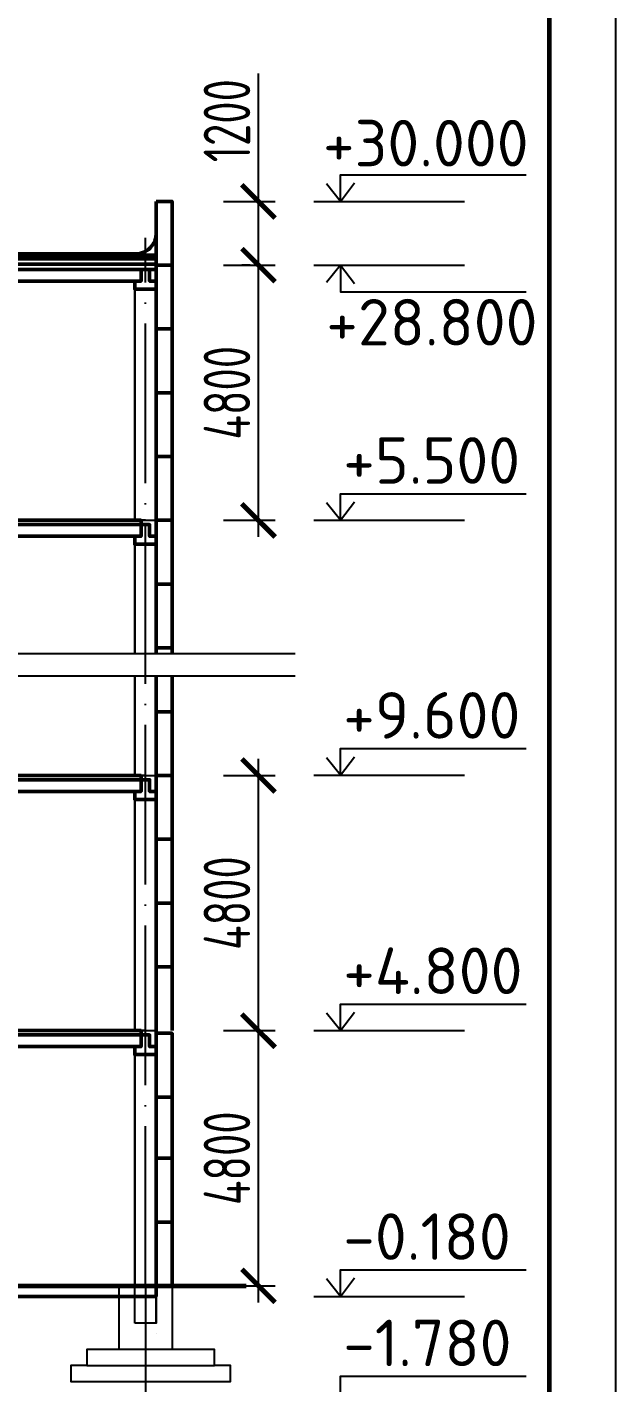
# Model space of a CAD drawing. Header units: millimetres. Extents: x -258526 to -95372, y 16759 to 83244.
# Drawn here: x -127029.3 to -126985, y 41407.9 to 41509.9 of the extents above; entities that cross this region are included whole.
import ezdxf

# ---------------------------------------------------------------- set-up
doc = ezdxf.new("R2010")
doc.units = ezdxf.units.MM
doc.header["$LTSCALE"] = 0.5
doc.linetypes.add('ACAD_ISO04W100', pattern=[30, 24, -3, 0, -3])
doc.layers.add('оси', color=7, linetype='ACAD_ISO04W100')
doc.layers.add('размеры', color=7, linetype='Continuous')
for name, color, linetype, lineweight in [('ТОЛСТЫЕ', 1, 'Continuous', 50), ('ТОНКИЕе', 7, 'Continuous', 25), ('я', 220, 'Continuous', 30), ('я1', 210, 'Continuous', 25)]:
    doc.layers.add(name, color=color, linetype=linetype, lineweight=lineweight)
doc.styles.add('Наклонный', font='isocpeur.ttf', dxfattribs={"width": 0.7, "height": 3.5})
doc.styles.add('Наклонный 5', font='isocpeur.ttf', dxfattribs={"height": 7})
doc.dimstyles.new('СТРОИТЕЛЬНЫЙ', dxfattribs={"dimtxt": 3.5, "dimasz": 2.5, "dimexe": 1.25, "dimexo": 0.625, "dimtad": 1, "dimdec": 0, "dimlfac": 500, "dimdsep": 46, "dimtxsty": 'Наклонный', "dimblk1": 'ARCHTICK', "dimblk2": 'ARCHTICK', "dimsah": 1, "dimcen": 0, "dimdle": 1.25, "dimadec": 0, "dimazin": 0, "dimtfac": 0.75, "dimtdec": 0, "dimtmove": 0, "dimatfit": 3, "dimldrblk": 'ARCHTICK', "dimfxl": 1, "dimtolj": 1, "dimtzin": 0, "dimarcsym": 0})

# ---------------------------------------------------------------- blocks, each defined once
blk = doc.blocks.new('_ArchTick')
at = {"color": 0, "linetype": 'ByBlock', "const_width": 0.15}
blk.add_lwpolyline([(-0.5, -0.5), (0.5, 0.5)], dxfattribs=at)
blk = doc.blocks.new('*D682')
at = {"layer": 'Defpoints', "color": 0, "transparency": 16777216}
for p in [(-127044.38, 41415.16), (-127020.38, 41406.11), (-127020.38, 41392.13)]:
    blk.add_point(p, dxfattribs=at)
at = {"layer": 'ТОНКИЕе', "color": 0, "lineweight": -2, "transparency": 16777216}
for p, q in [((-127044.38, 41414.54), (-127044.38, 41390.88)), ((-127020.38, 41405.49), (-127020.38, 41390.88)), ((-127045.63, 41392.13), (-127019.13, 41392.13))]:
    blk.add_line(p, q, dxfattribs=at)
at = {"layer": 'ТОНКИЕе', "color": 0, "lineweight": -2, "transparency": 16777216, "xscale": 2.5, "yscale": 2.5, "zscale": 2.5, "rotation": 180}
blk.add_blockref('_ArchTick', (-127044.38, 41392.13), dxfattribs=at)
at = {"layer": 'ТОНКИЕе', "color": 0, "lineweight": -2, "transparency": 16777216, "xscale": 2.5, "yscale": 2.5, "zscale": 2.5}
blk.add_blockref('_ArchTick', (-127020.38, 41392.13), dxfattribs=at)
at = {"layer": 'ТОНКИЕе', "color": 0, "transparency": 16777216, "insert": (-127032.38, 41394.5), "char_height": 3.5, "attachment_point": 5, "style": 'Наклонный'}
blk.add_mtext('\\A1;6000', dxfattribs=at)
blk = doc.blocks.new('*D690')
at = {"layer": 'Defpoints', "color": 0, "transparency": 16777216}
for p in [(-127015.15, 41434.36), (-127011.88, 41434.36), (-127015.15, 41415.16)]:
    blk.add_point(p, dxfattribs=at)
at = {"layer": 'размеры', "color": 0, "lineweight": -2, "transparency": 16777216}
for p, q in [((-127011.88, 41413.91), (-127011.88, 41435.61)), ((-127014.52, 41434.36), (-127010.63, 41434.36)), ((-127014.52, 41415.16), (-127010.63, 41415.16))]:
    blk.add_line(p, q, dxfattribs=at)
at = {"layer": 'размеры', "color": 0, "lineweight": -2, "transparency": 16777216, "xscale": 2.5, "yscale": 2.5, "zscale": 2.5}
for p, rotation in [((-127011.88, 41434.36), 90), ((-127011.88, 41415.16), 270)]:
    blk.add_blockref('_ArchTick', p, dxfattribs=dict(at, rotation=rotation))
at = {"layer": 'размеры', "color": 0, "transparency": 16777216, "insert": (-127014.25, 41424.76), "char_height": 3.5, "attachment_point": 5, "rotation": 90, "style": 'Наклонный'}
blk.add_mtext('\\A1;4800', dxfattribs=at)
blk = doc.blocks.new('*D688')
at = {"layer": 'Defpoints', "color": 0, "transparency": 16777216}
for p in [(-127015.15, 41453.56), (-127011.88, 41453.56), (-127015.15, 41434.36)]:
    blk.add_point(p, dxfattribs=at)
at = {"layer": 'размеры', "color": 0, "lineweight": -2, "transparency": 16777216}
for p, q in [((-127011.88, 41433.11), (-127011.88, 41454.81)), ((-127014.52, 41453.56), (-127010.63, 41453.56)), ((-127014.52, 41434.36), (-127010.63, 41434.36))]:
    blk.add_line(p, q, dxfattribs=at)
at = {"layer": 'размеры', "color": 0, "lineweight": -2, "transparency": 16777216, "xscale": 2.5, "yscale": 2.5, "zscale": 2.5}
for p, rotation in [((-127011.88, 41453.56), 90), ((-127011.88, 41434.36), 270)]:
    blk.add_blockref('_ArchTick', p, dxfattribs=dict(at, rotation=rotation))
at = {"layer": 'размеры', "color": 0, "transparency": 16777216, "insert": (-127014.25, 41443.96), "char_height": 3.5, "attachment_point": 5, "rotation": 90, "style": 'Наклонный'}
blk.add_mtext('\\A1;4800', dxfattribs=at)
blk = doc.blocks.new('*D689')
at = {"layer": 'Defpoints', "color": 0, "transparency": 16777216}
for p in [(-127015.15, 41491.96), (-127011.88, 41491.96), (-127015.15, 41472.76)]:
    blk.add_point(p, dxfattribs=at)
at = {"layer": 'размеры', "color": 0, "lineweight": -2, "transparency": 16777216}
for p, q in [((-127011.88, 41471.51), (-127011.88, 41493.21)), ((-127014.52, 41491.96), (-127010.63, 41491.96)), ((-127014.52, 41472.76), (-127010.63, 41472.76))]:
    blk.add_line(p, q, dxfattribs=at)
at = {"layer": 'размеры', "color": 0, "lineweight": -2, "transparency": 16777216, "xscale": 2.5, "yscale": 2.5, "zscale": 2.5}
for p, rotation in [((-127011.88, 41491.96), 90), ((-127011.88, 41472.76), 270)]:
    blk.add_blockref('_ArchTick', p, dxfattribs=dict(at, rotation=rotation))
at = {"layer": 'размеры', "color": 0, "transparency": 16777216, "insert": (-127014.25, 41482.36), "char_height": 3.5, "attachment_point": 5, "rotation": 90, "style": 'Наклонный'}
blk.add_mtext('\\A1;4800', dxfattribs=at)
blk = doc.blocks.new('*D691')
at = {"layer": 'Defpoints', "color": 0, "transparency": 16777216}
for p in [(-127015.15, 41496.76), (-127011.88, 41496.76), (-127011.88, 41491.96)]:
    blk.add_point(p, dxfattribs=at)
at = {"layer": 'размеры', "color": 0, "lineweight": -2, "transparency": 16777216}
for p, q in [((-127011.88, 41496.76), (-127011.88, 41506.39)), ((-127014.52, 41496.76), (-127010.63, 41496.76)), ((-127011.88, 41490.71), (-127011.88, 41496.76)), ((-127012.5, 41491.96), (-127013.13, 41491.96))]:
    blk.add_line(p, q, dxfattribs=at)
at = {"layer": 'размеры', "color": 0, "lineweight": -2, "transparency": 16777216, "xscale": 2.5, "yscale": 2.5, "zscale": 2.5}
for p, rotation in [((-127011.88, 41496.76), 90), ((-127011.88, 41491.96), 270)]:
    blk.add_blockref('_ArchTick', p, dxfattribs=dict(at, rotation=rotation))
at = {"layer": 'размеры', "color": 0, "transparency": 16777216, "insert": (-127014.25, 41502.83), "char_height": 3.5, "attachment_point": 5, "rotation": 90, "style": 'Наклонный'}
blk.add_mtext('\\A1;1200', dxfattribs=at)

msp = doc.modelspace()

# ---------------------------------------------------------------- linework, layer by layer
at = {"layer": 'оси', "color": 0}
msp.add_lwpolyline([(-127020.3807, 41415.1616), (-127020.3807, 41494.0081)], dxfattribs=at)
at = {"layer": 'ТОЛСТЫЕ', "color": 0}
for points in [[(-127019.5807, 41496.7616), (-127019.5807, 41472.7616), (-127019.5807, 41472.7616)], [(-127018.3807, 41491.9616), (-127018.3807, 41496.7616), (-127019.5807, 41496.7616)], [(-127020.0607, 41491.6416), (-127019.5807, 41491.6416), (-127019.5807, 41492.0416), (-127019.5807, 41492.4416), (-127357.1807, 41492.4416), (-127356.9007, 41492.4416), (-127357.1807, 41492.4416), (-127357.1807, 41492.7216), (-127019.5807, 41492.7216), (-127019.5807, 41492.8016)], [(-127021.0619, 41492.8016), (-127355.6995, 41492.8016)], [(-127356.7007, 41491.6416), (-127357.1807, 41491.6416), (-127357.1807, 41492.0416), (-127019.5807, 41492.0416)], [(-127308.7007, 41491.6416), (-127020.0607, 41491.6416)], [(-127020.3807, 41491.6416), (-127020.7007, 41491.6416), (-127020.7007, 41490.7616), (-127021.1807, 41490.7616), (-127021.1807, 41490.1616), (-127019.5807, 41490.1616), (-127019.5807, 41490.1616), (-127019.5807, 41490.7616)], [(-127020.3807, 41491.6416), (-127020.0607, 41491.6416), (-127020.0607, 41490.7616), (-127019.5807, 41490.7616)], [(-127018.3807, 41487.1616), (-127018.3807, 41491.9616), (-127019.5807, 41491.9616)], [(-127044.0607, 41490.7616), (-127020.7007, 41490.7616)], [(-127020.0607, 41490.7616), (-127019.5807, 41490.7616)], [(-127018.3807, 41482.3616), (-127018.3807, 41487.1616), (-127019.5807, 41487.1616)], [(-127018.3807, 41477.5616), (-127018.3807, 41482.3616), (-127019.5807, 41482.3616)], [(-127018.3807, 41472.7616), (-127018.3807, 41477.5616), (-127019.5807, 41477.5616)], [(-127019.5807, 41474.5522), (-127019.5807, 41462.7308)], [(-127045.1807, 41472.7616), (-127020.7007, 41472.7616), (-127020.7007, 41472.7616), (-127020.7007, 41472.7616)], [(-127044.7007, 41472.4416), (-127020.0607, 41472.4416)], [(-127020.3807, 41472.4416), (-127020.7007, 41472.4416), (-127020.7007, 41471.5616), (-127021.1807, 41471.5616), (-127021.1807, 41470.9616), (-127019.5807, 41470.9616), (-127019.5807, 41470.9616), (-127019.5807, 41471.5616)], [(-127020.7007, 41472.4416), (-127020.7007, 41472.7616)], [(-127020.3807, 41472.4416), (-127020.0607, 41472.4416), (-127020.0607, 41471.5616), (-127019.5807, 41471.5616)], [(-127018.3807, 41467.9616), (-127018.3807, 41472.7616), (-127019.5807, 41472.7616)], [(-127044.0607, 41471.5616), (-127020.7007, 41471.5616)], [(-127020.0607, 41471.5616), (-127019.5807, 41471.5616)], [(-127018.3807, 41463.1616), (-127018.3807, 41467.9616), (-127019.5807, 41467.9616)], [(-127018.3807, 41462.7308), (-127018.3807, 41463.1616), (-127019.5807, 41463.1616)], [(-127019.5807, 41461.0695), (-127019.5807, 41453.5616), (-127019.5807, 41453.5616)], [(-127018.3807, 41458.3616), (-127018.3807, 41461.0695)], [(-127018.3807, 41453.5616), (-127018.3807, 41458.3616), (-127019.5807, 41458.3616)], [(-127019.5807, 41455.3522), (-127019.5807, 41434.3616), (-127019.5807, 41434.3616)], [(-127044.3807, 41453.5616), (-127020.7007, 41453.5616), (-127020.7007, 41453.5616), (-127020.7007, 41453.5616)], [(-127044.0607, 41453.2416), (-127020.0607, 41453.2416)], [(-127020.3807, 41453.2416), (-127020.7007, 41453.2416), (-127020.7007, 41452.3616), (-127021.1807, 41452.3616), (-127021.1807, 41451.7616), (-127019.5807, 41451.7616), (-127019.5807, 41451.7616), (-127019.5807, 41452.3616)], [(-127020.7007, 41453.2416), (-127020.7007, 41453.5616)], [(-127020.3807, 41453.2416), (-127020.0607, 41453.2416), (-127020.0607, 41452.3616), (-127019.5807, 41452.3616)], [(-127018.3807, 41448.7616), (-127018.3807, 41453.5616), (-127019.5807, 41453.5616)], [(-127044.0607, 41452.3616), (-127020.7007, 41452.3616)], [(-127020.0607, 41452.3616), (-127019.5807, 41452.3616)], [(-127018.3807, 41443.9616), (-127018.3807, 41448.7616), (-127019.5807, 41448.7616)], [(-127018.3807, 41439.1616), (-127018.3807, 41443.9616), (-127019.5807, 41443.9616)], [(-127018.3807, 41434.3616), (-127018.3807, 41439.1616), (-127019.5807, 41439.1616)], [(-127019.5807, 41436.1522), (-127019.5807, 41415.1616), (-127019.5807, 41415.1616)], [(-127044.3807, 41434.3616), (-127020.7007, 41434.3616), (-127020.7007, 41434.3616), (-127020.7007, 41434.3616)], [(-127020.7007, 41434.0416), (-127020.7007, 41434.3616)], [(-127044.7007, 41434.0416), (-127020.0607, 41434.0416)], [(-127020.3807, 41434.0416), (-127020.7007, 41434.0416), (-127020.7007, 41433.1616), (-127021.1807, 41433.1616), (-127021.1807, 41432.5616), (-127019.5807, 41432.5616), (-127019.5807, 41432.5616), (-127019.5807, 41433.1616)], [(-127020.3807, 41434.0416), (-127020.0607, 41434.0416), (-127020.0607, 41433.1616), (-127019.5807, 41433.1616)], [(-127018.3807, 41429.3616), (-127018.3807, 41434.1616), (-127019.5807, 41434.1616)], [(-127017.1807, 41415.1616), (-127018.3807, 41415.1616), (-127018.3807, 41433.9616)], [(-127044.0607, 41433.1616), (-127020.7007, 41433.1616)], [(-127020.0607, 41433.1616), (-127019.5807, 41433.1616)], [(-127018.3807, 41424.5616), (-127018.3807, 41429.3616), (-127019.5807, 41429.3616)], [(-127018.3807, 41419.9616), (-127018.3807, 41424.7616), (-127019.5807, 41424.7616)], [(-127018.3807, 41415.1616), (-127018.3807, 41419.9616), (-127019.5807, 41419.9616)], [(-127357.1807, 41415.1616), (-127357.1807, 41414.3616), (-127019.5807, 41414.3616)], [(-127019.5807, 41414.3616), (-127019.5807, 41415.1616)]]:
    msp.add_lwpolyline(points, dxfattribs=at)
msp.add_arc((-127021.1277, 41494.3491), 1.5489, 267.564948, 2.835996, dxfattribs=at)
at = {"layer": 'ТОНКИЕе', "color": 0}
for p, q in [((-127021.1807, 41471.5616), (-127021.1807, 41462.7308)), ((-127021.1807, 41462.7308), (-127021.1807, 41471.5616)), ((-127021.1807, 41453.5616), (-127021.1807, 41461.0695)), ((-127021.1807, 41461.0695), (-127021.1807, 41453.5616)), ((-127019.5807, 41453.5616), (-127019.5807, 41461.0695)), ((-127020.3807, 41453.5616), (-127021.1807, 41453.5616)), ((-127021.1807, 41453.5616), (-127019.5807, 41453.5616))]:
    msp.add_line(p, q, dxfattribs=at)
for points in [[(-127005.707, 41496.7616), (-127005.707, 41498.7616), (-126991.7564, 41498.7616)], [(-127005.707, 41496.7616), (-127006.7585, 41498.0778)], [(-127005.707, 41496.7616), (-127004.6579, 41498.1512)], [(-127020.3807, 41472.7616), (-127021.1807, 41472.7616), (-127021.1807, 41490.7616), (-127021.1807, 41472.7616), (-127019.5807, 41472.7616), (-127019.5807, 41496.7616)], [(-127007.726, 41496.7616), (-126996.3892, 41496.7616)], [(-127007.726, 41491.9616), (-126996.3892, 41491.9616)], [(-127005.707, 41491.9616), (-127006.7585, 41490.6454)], [(-127005.707, 41491.9616), (-127005.707, 41489.9616), (-126991.7564, 41489.9616)], [(-127005.707, 41491.9616), (-127004.6579, 41490.572)], [(-127019.5807, 41462.7308), (-127019.5807, 41474.5522)], [(-127005.707, 41472.7616), (-127006.7585, 41474.0778)], [(-127005.707, 41472.7616), (-127005.707, 41474.7616), (-126991.7564, 41474.7616)], [(-127005.707, 41472.7616), (-127004.6579, 41474.1512)], [(-127007.726, 41472.7616), (-126996.3892, 41472.7616)], [(-127367.8731, 41462.7308), (-127181.0906, 41462.7308), (-127179.9643, 41459.5027), (-127179.4011, 41466.9068), (-127178.2749, 41462.7308), (-127009.1119, 41462.7308)], [(-127367.8731, 41461.0695), (-127181.0906, 41461.0695), (-127179.9643, 41457.8415), (-127179.4011, 41465.2455), (-127178.2749, 41461.0695), (-127009.1119, 41461.0695)], [(-127020.3807, 41434.3616), (-127021.1807, 41434.3616), (-127021.1807, 41452.3616), (-127021.1807, 41434.3616), (-127019.5807, 41434.3616), (-127019.5807, 41455.3522)], [(-127005.707, 41453.5828), (-127006.7585, 41454.899)], [(-127005.707, 41453.5828), (-127005.707, 41455.5828), (-126991.7564, 41455.5828)], [(-127005.707, 41453.5828), (-127004.6579, 41454.9724)], [(-127007.726, 41453.5828), (-126996.3892, 41453.5828)], [(-127005.707, 41434.3616), (-127005.707, 41436.3616), (-126991.7564, 41436.3616)], [(-127020.3807, 41415.1616), (-127021.1807, 41415.1616), (-127021.1807, 41433.1616), (-127021.1807, 41415.1616), (-127019.5807, 41415.1616), (-127019.5807, 41436.1522)], [(-127005.707, 41434.3616), (-127006.7585, 41435.6778)], [(-127005.707, 41434.3616), (-127004.6579, 41435.7512)], [(-127007.726, 41434.3616), (-126996.3892, 41434.3616)], [(-127019.5807, 41412.3616), (-127019.5807, 41433.1616)], [(-127005.707, 41414.3616), (-127005.707, 41416.3616), (-126991.7564, 41416.3616)], [(-127323.7898, 41415.1616), (-127020.3807, 41415.1616)], [(-127022.3807, 41415.1616), (-127022.3807, 41410.3616)], [(-127021.1807, 41415.1616), (-127020.3807, 41415.1616), (-127020.3807, 41411.3013)], [(-127019.5807, 41415.1616), (-127020.3807, 41415.1616), (-127020.3807, 41406.3616)], [(-127019.5807, 41415.1616), (-127018.3807, 41415.1616), (-127018.3807, 41410.3616)], [(-127005.707, 41414.3616), (-127006.7585, 41415.6778)], [(-127005.707, 41414.3616), (-127004.6579, 41415.7512)], [(-127019.5807, 41414.3616), (-127019.5807, 41412.3616), (-127021.1807, 41412.3616)], [(-127007.726, 41414.3616), (-126996.3892, 41414.3616)], [(-127017.5807, 41410.3616), (-127024.7807, 41410.3616), (-127024.7807, 41409.1616), (-127015.1807, 41409.1616), (-127015.1807, 41410.3616), (-127017.5807, 41410.3616)], [(-127024.7807, 41409.1616), (-127025.9807, 41409.1616), (-127025.9807, 41407.9616), (-127015.1807, 41407.9616), (-127013.9807, 41407.9616), (-127013.9807, 41409.1616), (-127015.1807, 41409.1616)], [(-127005.707, 41406.3616), (-127005.707, 41408.3616), (-126991.7564, 41408.3616)]]:
    msp.add_lwpolyline(points, dxfattribs=at)
at = {"layer": 'ТОНКИЕе', "color": 0, "lineweight": 60}
msp.add_lwpolyline([(-127323.7898, 41415.1616), (-127012.7955, 41415.1616)], dxfattribs=at)
at = {"layer": 'ТОНКИЕе', "color": 0, "lineweight": 25}
for points in [[(-127021.1807, 41412.3616), (-127021.1807, 41415.1616)], [(-127021.1807, 41412.3616), (-127021.1807, 41414.3616)]]:
    msp.add_lwpolyline(points, dxfattribs=at)
at = {"layer": 'ТОНКИЕе', "color": 0}
msp.add_lwpolyline([(-127019.5807, 41411.5616), (-127019.5807, 41411.5616)], close=True, dxfattribs=at)
at = {"layer": 'я', "color": 7, "lineweight": 60}
msp.add_lwpolyline([(-127385.005, 41290.27), (-126990.005, 41290.27), (-126990.005, 41577.27), (-127385.005, 41577.27), (-127385.005, 41290.27)], dxfattribs=at)
at = {"layer": 'я1', "color": 7}
msp.add_lwpolyline([(-127405.005, 41285.27), (-126985.005, 41285.27), (-126985.005, 41582.27), (-127405.005, 41582.27), (-127405.005, 41285.27)], dxfattribs=at)

# ---------------------------------------------------------------- texts
at = {"layer": 'ТОНКИЕе', "color": 0, "char_height": 3.5, "style": 'Наклонный 5'}
for s, insert, attachment_point in [('{\\Q0;+30.000}', (-127007.0336, 41502.8903), 1), ('{\\Q0;+28.800}', (-127006.7817, 41485.9146), 7), ('{\\Q0;+5.500}', (-127005.5091, 41479.0137), 1), ('{\\Q0;+9.600}', (-127005.5091, 41459.835), 1), ('{\\Q0;+4.800}', (-127005.5091, 41440.6137), 1), ('{\\Q0;-0.180}', (-127005.5091, 41420.6137), 1), ('{\\Q0;-1.780}', (-127005.5091, 41412.6137), 1)]:
    msp.add_mtext_dynamic_manual_height_columns(s, width=5.842387, gutter_width=35, heights=[0], dxfattribs=dict(at, insert=insert, attachment_point=attachment_point))

# ---------------------------------------------------------------- dimensions: what is measured, and where the dimension line sits
at = {"layer": 'размеры', "color": 0}
for base, p1, p2, text, picture, middle in [((-127011.876, 41496.7616), (-127011.876, 41491.9616), (-127015.1466, 41496.7616), '1200', '*D691', (-127014.251, 41502.8266)), ((-127011.876, 41491.9616), (-127015.1466, 41472.7616), (-127015.1466, 41491.9616), '4800', '*D689', (-127014.251, 41482.3616)), ((-127011.876, 41453.5616), (-127015.1466, 41434.3616), (-127015.1466, 41453.5616), '4800', '*D688', (-127014.251, 41443.9616)), ((-127011.876, 41434.3616), (-127015.1466, 41415.1616), (-127015.1466, 41434.3616), '4800', '*D690', (-127014.251, 41424.7616))]:
    dim = msp.add_linear_dim(base=base, p1=p1, p2=p2, angle=90, text=text, dimstyle='СТРОИТЕЛЬНЫЙ', dxfattribs=at)
    dim.commit()
    dim.dimension.update_dxf_attribs({"geometry": picture, "text_midpoint": middle})
at = {"layer": 'ТОНКИЕе', "color": 0}
dim = msp.add_linear_dim(base=(-127020.3807, 41392.1288), p1=(-127044.3807, 41415.1616), p2=(-127020.3807, 41406.1143), text='6000', dimstyle='СТРОИТЕЛЬНЫЙ', dxfattribs=at)
dim.commit()
dim.dimension.update_dxf_attribs({"geometry": '*D682', "text_midpoint": (-127032.3807, 41394.5038)})

doc.saveas('drawing.dxf')
